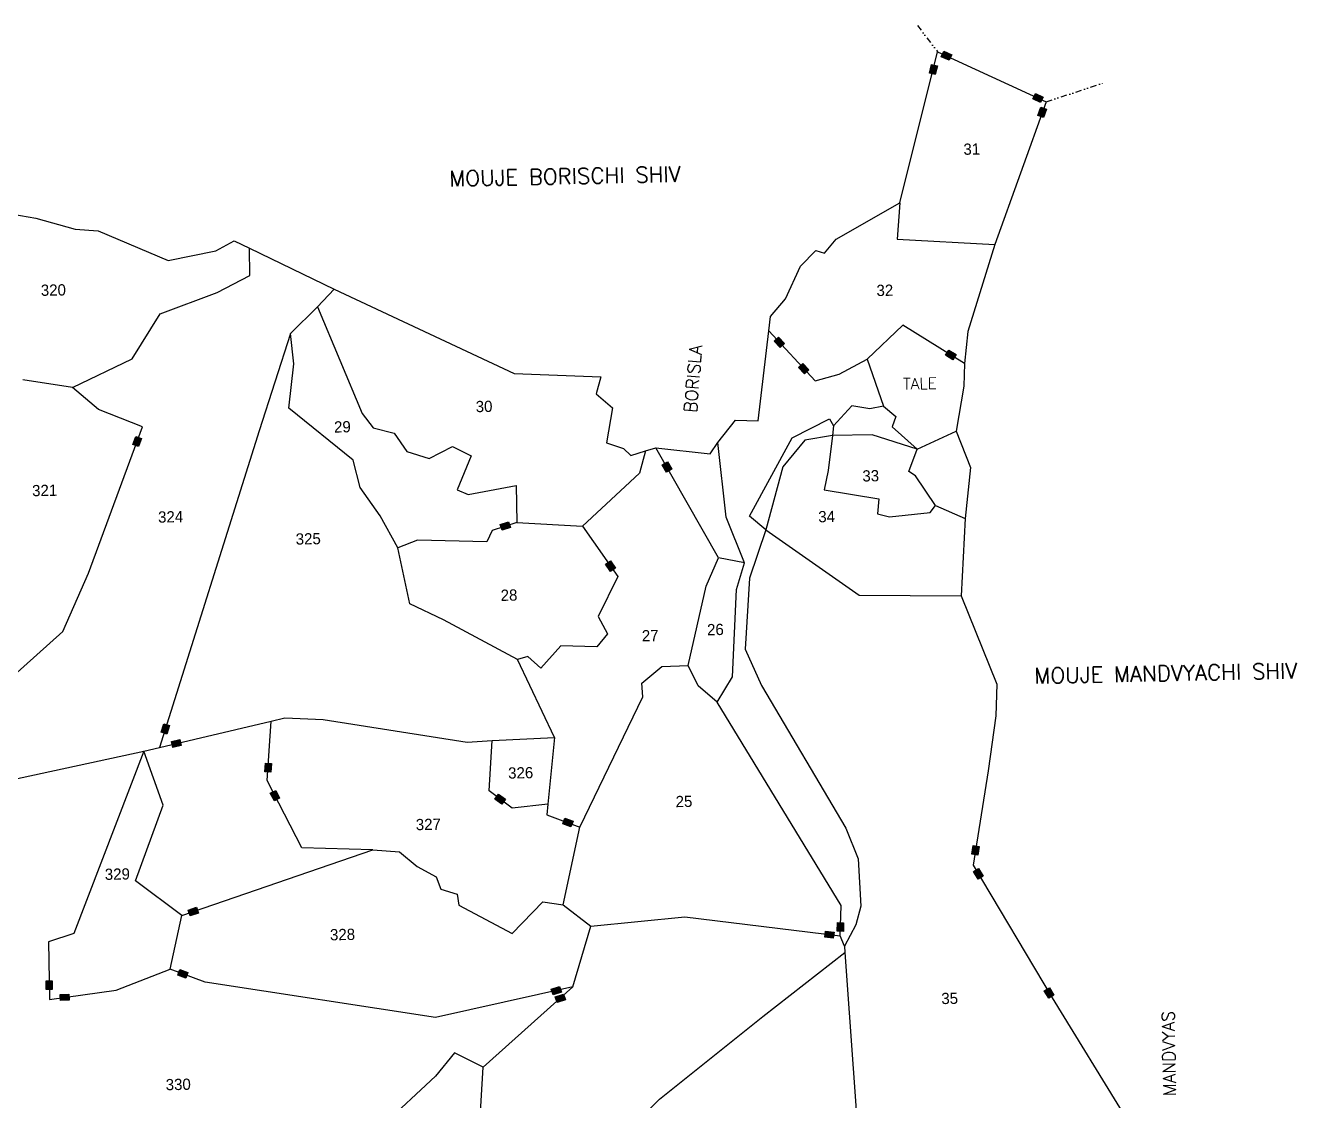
# Model space of a CAD drawing. Header units: metres. Extents: x 273880 to 276655, y 2065520 to 2069682.
# Drawn here: x 275411 to 276447, y 2068630 to 2069505 of the extents above; entities that cross this region are included whole.
import ezdxf
from ezdxf.enums import TextEntityAlignment as Align

# ---------------------------------------------------------------- set-up
doc = ezdxf.new("R2010")
doc.units = ezdxf.units.M
doc.linetypes.add('DIVIDE', pattern=[1.25, 0.5, -0.25, 0, -0.25, 0, -0.25])
for name, color, linetype in [('POLY_PARCEL', 6, 'Continuous'), ('POLY_WATER', 4, 'Continuous'), ('TEXT_MAPIN', 7, 'Continuous'), ('TEXT_MAPOUT', 7, 'Continuous'), ('TEXT_PARCEL', 7, 'Continuous'), ('V_BOUND_LINE', 7, 'Continuous'), ('V_DIVIDE_LINE', 7, 'DIVIDE')]:
    doc.layers.add(name, color=color, linetype=linetype)
doc.styles.get("Standard").update_dxf_attribs({"font": 'simplex.shx'})
doc.styles.add('TEXT_MAP', font='', dxfattribs={"height": 1.8})
doc.styles.get('TEXT_MAP').set_extended_font_data('Kruti Dev 050')

msp = doc.modelspace()

# ---------------------------------------------------------------- hatches: boundary and pattern name
for points in [[(276163.6, 2069476.8), (276165.7, 2069481.2), (276159.2, 2069484.2), (276157.2, 2069479.7)], [(276147.6, 2069466.4), (276152.3, 2069465.3), (276154, 2069472.2), (276149.2, 2069473.3)], [(276233.8, 2069449.9), (276231.7, 2069445.4), (276238.1, 2069442.4), (276240.2, 2069446.9)], [(276242.9, 2069436.9), (276238.3, 2069438.6), (276235.9, 2069431.9), (276240.5, 2069430.2)], [(276025.9, 2069242.9), (276029.5, 2069246.2), (276024.7, 2069251.4), (276021.1, 2069248.1)], [(276163.2, 2069240.8), (276160.6, 2069236.7), (276166.6, 2069232.9), (276169.2, 2069237.1)], [(276044.5, 2069230), (276040.9, 2069226.6), (276045.7, 2069221.4), (276049.3, 2069224.8)], [(275498.8, 2069163.9), (275503.3, 2069162.2), (275505.8, 2069168.8), (275501.2, 2069170.5)], [(275933.3, 2069141.3), (275937.6, 2069143.7), (275934.1, 2069149.9), (275929.8, 2069147.4)], [(275806.3, 2069096.2), (275804.7, 2069100.9), (275798, 2069098.7), (275799.5, 2069094)], [(275887.7, 2069069.1), (275883.6, 2069066.3), (275887.7, 2069060.5), (275891.7, 2069063.3)], [(275528.6, 2068934.9), (275523.9, 2068936.3), (275521.8, 2068929.6), (275526.5, 2068928.1)], [(275538.2, 2068918.8), (275537, 2068923.6), (275530.2, 2068921.9), (275531.3, 2068917.2)], [(275611.6, 2068904), (275606.8, 2068904.4), (275606.3, 2068897.3), (275611.2, 2068897)], [(275614, 2068873.6), (275618.3, 2068875.9), (275615.1, 2068882.2), (275610.7, 2068879.9)], [(275796.5, 2068879.1), (275793.6, 2068875.1), (275799.3, 2068870.9), (275802.2, 2068874.9)], [(275850.6, 2068859.5), (275848.9, 2068854.9), (275855.5, 2068852.4), (275857.3, 2068857)], [(276188.1, 2068836.5), (276183.2, 2068837.3), (276182.1, 2068830.3), (276186.9, 2068829.5)], [(276187.1, 2068809.9), (276191.3, 2068812.4), (276187.6, 2068818.5), (276183.4, 2068816)], [(275552.1, 2068782.3), (275550.5, 2068787), (275543.8, 2068784.7), (275545.4, 2068780)], [(276077.6, 2068774.3), (276072.7, 2068774.5), (276072.5, 2068767.4), (276077.4, 2068767.2)], [(276062.8, 2068767.5), (276062.2, 2068762.7), (276069.2, 2068761.8), (276069.8, 2068766.7)], [(275541.9, 2068729.2), (275543.6, 2068733.8), (275537, 2068736.3), (275535.3, 2068731.7)], [(275432.9, 2068727.2), (275428, 2068727.1), (275428.2, 2068720), (275433.1, 2068720.1)], [(275847.8, 2068717.9), (275846.2, 2068722.5), (275839.5, 2068720.2), (275841.1, 2068715.6)], [(275446.8, 2068711.2), (275446.7, 2068716.1), (275439.6, 2068715.9), (275439.7, 2068711)], [(275851, 2068711.6), (275849.4, 2068716.3), (275842.7, 2068714), (275844.3, 2068709.3)], [(276245.3, 2068721.5), (276241, 2068719), (276244.7, 2068712.9), (276248.9, 2068715.4)]]:
    msp.add_hatch(color=256).paths.add_polyline_path(points)

# ---------------------------------------------------------------- linework, layer by layer
for points in [[(276159.2, 2069484.2), (276165.7, 2069481.2), (276163.6, 2069476.8), (276157.2, 2069479.7)], [(276154, 2069472.2), (276152.3, 2069465.3), (276147.6, 2069466.4), (276149.2, 2069473.3)], [(276238.1, 2069442.4), (276231.7, 2069445.4), (276233.8, 2069449.9), (276240.2, 2069446.9)], [(276235.9, 2069431.9), (276238.3, 2069438.6), (276242.9, 2069436.9), (276240.5, 2069430.2)], [(276024.7, 2069251.4), (276029.5, 2069246.2), (276025.9, 2069242.9), (276021.1, 2069248.1)], [(276166.6, 2069232.9), (276160.6, 2069236.7), (276163.2, 2069240.8), (276169.2, 2069237.1)], [(276045.7, 2069221.4), (276040.9, 2069226.6), (276044.5, 2069230), (276049.3, 2069224.8)], [(275505.8, 2069168.8), (275503.3, 2069162.2), (275498.8, 2069163.9), (275501.2, 2069170.5)], [(275934.1, 2069149.9), (275937.6, 2069143.7), (275933.3, 2069141.3), (275929.8, 2069147.4)], [(275798, 2069098.7), (275804.7, 2069100.9), (275806.3, 2069096.2), (275799.5, 2069094)], [(275887.7, 2069060.5), (275883.6, 2069066.3), (275887.7, 2069069.1), (275891.7, 2069063.3)], [(275521.8, 2068929.6), (275523.9, 2068936.3), (275528.6, 2068934.9), (275526.5, 2068928.1)], [(275530.2, 2068921.9), (275537, 2068923.6), (275538.2, 2068918.8), (275531.3, 2068917.2)], [(275606.3, 2068897.3), (275606.8, 2068904.4), (275611.6, 2068904), (275611.2, 2068897)], [(275615.1, 2068882.2), (275618.3, 2068875.9), (275614, 2068873.6), (275610.7, 2068879.9)], [(275799.3, 2068870.9), (275793.6, 2068875.1), (275796.5, 2068879.1), (275802.2, 2068874.9)], [(275855.5, 2068852.4), (275848.9, 2068854.9), (275850.6, 2068859.5), (275857.3, 2068857)], [(276182.1, 2068830.3), (276183.2, 2068837.3), (276188.1, 2068836.5), (276186.9, 2068829.5)], [(276187.6, 2068818.5), (276191.3, 2068812.4), (276187.1, 2068809.9), (276183.4, 2068816)], [(275543.8, 2068784.7), (275550.5, 2068787), (275552.1, 2068782.3), (275545.4, 2068780)], [(276072.5, 2068767.4), (276072.7, 2068774.5), (276077.6, 2068774.3), (276077.4, 2068767.2)], [(276069.2, 2068761.8), (276062.2, 2068762.7), (276062.8, 2068767.5), (276069.8, 2068766.7)], [(275537, 2068736.3), (275543.6, 2068733.8), (275541.9, 2068729.2), (275535.3, 2068731.7)], [(275428.2, 2068720), (275428, 2068727.1), (275432.9, 2068727.2), (275433.1, 2068720.1)], [(275839.5, 2068720.2), (275846.2, 2068722.5), (275847.8, 2068717.9), (275841.1, 2068715.6)], [(275439.6, 2068715.9), (275446.7, 2068716.1), (275446.8, 2068711.2), (275439.7, 2068711)], [(275842.7, 2068714), (275849.4, 2068716.3), (275851, 2068711.6), (275844.3, 2068709.3)], [(276244.7, 2068712.9), (276241, 2068719), (276245.3, 2068721.5), (276248.9, 2068715.4)]]:
    msp.add_lwpolyline(points, close=True)
at = {"layer": 'POLY_PARCEL'}
for p, q in [((276123.3, 2069360.6), (276121.2, 2069331)), ((275594.1, 2069301.5), (275593.7, 2069323.9)), ((276121.2, 2069331), (276200.7, 2069326.8)), ((275567.4, 2069287.7), (275594.1, 2069301.5)), ((275521.1, 2069270.4), (275567.4, 2069287.7)), ((275649, 2069275.9), (275662.6, 2069290.5)), ((275627.1, 2069254.4), (275649, 2069275.9)), ((275649, 2069275.9), (275685.5, 2069189.2)), ((275498.1, 2069233.7), (275521.1, 2069270.4)), ((275627.1, 2069254.4), (275601.5, 2069175.1)), ((275629.8, 2069229.5), (275627.1, 2069254.4)), ((276016.6, 2069256.5), (276054.4, 2069215.7)), ((275449.7, 2069210.4), (275498.1, 2069233.7)), ((275625.9, 2069193.4), (275629.8, 2069229.5)), ((276073.9, 2069221.3), (276096.9, 2069233.3)), ((276054.4, 2069215.7), (276073.9, 2069221.3)), ((275449.7, 2069210.4), (275409, 2069216.5)), ((275470.7, 2069192.4), (275449.7, 2069210.4)), ((275506.7, 2069178.4), (275470.7, 2069192.4)), ((275678.2, 2069151.1), (275625.9, 2069193.4)), ((275685.5, 2069189.2), (275694.5, 2069177.4)), ((276084.4, 2069195.5), (276069.5, 2069179.2)), ((276098.9, 2069193), (276084.4, 2069195.5)), ((276110, 2069195.2), (276098.9, 2069193)), ((275462.7, 2069059), (275506.7, 2069178.4)), ((276035.7, 2069169.3), (276066.2, 2069184.7)), ((276066.2, 2069184.7), (276069.5, 2069179.2)), ((276069.5, 2069179.2), (276068.5, 2069171.1)), ((275601.5, 2069175.1), (275520.5, 2068917.1)), ((275694.5, 2069177.4), (275711.7, 2069173.1)), ((275711.7, 2069173.1), (275721.8, 2069158.3)), ((276001, 2069105.5), (276035.7, 2069169.3)), ((276046.1, 2069167.5), (276028.2, 2069145.6)), ((276068.5, 2069171.1), (276046.1, 2069167.5)), ((276068.5, 2069171.1), (276065, 2069142.7)), ((276100.9, 2069171.8), (276068.5, 2069171.1)), ((276137.5, 2069160.2), (276100.9, 2069171.8)), ((275721.8, 2069158.3), (275740.1, 2069152.5)), ((275740.1, 2069152.5), (275759.1, 2069162.2)), ((275759.1, 2069162.2), (275774.2, 2069154.7)), ((275916.2, 2069158.7), (275911.5, 2069140.5)), ((275975.7, 2069071.7), (275924.8, 2069161.3)), ((275982.1, 2069104.8), (275975.3, 2069165.6)), ((276130.7, 2069142), (276137.5, 2069160.2)), ((275684, 2069128.8), (275678.2, 2069151.1)), ((275774.2, 2069154.7), (275762.9, 2069127)), ((275911.5, 2069140.5), (275865, 2069097.3)), ((276028.2, 2069145.6), (276014.4, 2069094.5)), ((276065, 2069142.7), (276061.7, 2069127.1)), ((276136.3, 2069138.5), (276130.7, 2069142)), ((276152.4, 2069114.1), (276136.3, 2069138.5)), ((275700.1, 2069105.9), (275684, 2069128.8)), ((275762.9, 2069127), (275771.8, 2069123.1)), ((275771.8, 2069123.1), (275811, 2069130.6)), ((275811, 2069130.6), (275811.6, 2069100.5)), ((276061.7, 2069127.1), (276106.3, 2069119.6)), ((276106.3, 2069119.6), (276105.3, 2069107.5)), ((275714.5, 2069079.8), (275700.1, 2069105.9)), ((276014.4, 2069094.5), (276001, 2069105.5)), ((276105.3, 2069107.5), (276115, 2069104.9)), ((276115, 2069104.9), (276148.1, 2069108.4)), ((276148.1, 2069108.4), (276152.4, 2069114.1)), ((276152.4, 2069114.1), (276176.6, 2069103.6)), ((275811.6, 2069100.5), (275791.5, 2069093.9)), ((275811.6, 2069100.5), (275865, 2069097.3)), ((275865, 2069097.3), (275893.6, 2069056.3)), ((275996.8, 2069067.6), (275982.1, 2069104.8)), ((275730.5, 2069086), (275714.5, 2069079.8)), ((275787, 2069084.5), (275730.5, 2069086)), ((275791.5, 2069093.9), (275787, 2069084.5)), ((276014.4, 2069094.5), (276001.1, 2069054.9)), ((276014.4, 2069094.5), (276090.2, 2069041.1)), ((275724.4, 2069034.2), (275714.5, 2069079.8)), ((275965.8, 2069048.4), (275975.7, 2069071.7)), ((275996.8, 2069067.6), (275975.7, 2069071.7)), ((275990.5, 2069045.8), (275996.8, 2069067.6)), ((275441.7, 2069011.5), (275462.7, 2069059)), ((275893.6, 2069056.3), (275877.8, 2069023.9)), ((276001.1, 2069054.9), (275997.4, 2068997.3)), ((275950.9, 2068984), (275965.8, 2069048.4)), ((275987, 2068974.8), (275990.5, 2069045.8)), ((275751.7, 2069021.2), (275724.4, 2069034.2)), ((276090.2, 2069041.1), (276173.4, 2069040.7)), ((275877.8, 2069023.9), (275885.2, 2069009.6)), ((275812, 2068988.9), (275751.7, 2069021.2)), ((275388.4, 2068964.2), (275441.7, 2069011.5)), ((275885.2, 2069009.6), (275876.5, 2068999.1)), ((275820.3, 2068991.2), (275812, 2068988.9)), ((275831.1, 2068981.8), (275820.3, 2068991.2)), ((275847.2, 2069000), (275831.1, 2068981.8)), ((275876.5, 2068999.1), (275847.2, 2069000)), ((275997.4, 2068997.3), (276010.8, 2068967.7)), ((275842.1, 2068925.3), (275812, 2068988.9)), ((275913.4, 2068969.4), (275929.5, 2068983.2)), ((275929.5, 2068983.2), (275950.9, 2068984)), ((275959.2, 2068967.4), (275950.9, 2068984)), ((275974.6, 2068954), (275987, 2068974.8)), ((275914, 2068958.3), (275913.4, 2068969.4)), ((275974.6, 2068954), (275959.2, 2068967.4)), ((276010.8, 2068967.7), (276079.5, 2068851.5)), ((275862.8, 2068852.3), (275914, 2068958.3)), ((276075.5, 2068788.4), (275974.6, 2068954)), ((275611.5, 2068938.6), (275622.5, 2068941.2)), ((275622.5, 2068941.2), (275653.7, 2068940)), ((275653.7, 2068940), (275771, 2068921.4)), ((275520.5, 2068917.1), (275611.5, 2068938.6)), ((275608.2, 2068890.1), (275611.5, 2068938.6)), ((275771, 2068921.4), (275791.5, 2068922.9)), ((275788.9, 2068881.7), (275791.5, 2068922.9)), ((275791.5, 2068922.9), (275842.1, 2068925.3)), ((275842.1, 2068925.3), (275836.8, 2068871)), ((275354.3, 2068881.1), (275507.8, 2068914.1)), ((275507.8, 2068914.1), (275450.8, 2068765.7)), ((275507.8, 2068914.1), (275520.5, 2068917.1)), ((275523.3, 2068870.2), (275507.8, 2068914.1)), ((275636.4, 2068835.4), (275608.2, 2068890.1)), ((275807.7, 2068867.8), (275788.9, 2068881.7)), ((275500.9, 2068808.4), (275523.3, 2068870.2)), ((275836.8, 2068871), (275807.7, 2068867.8)), ((275836.8, 2068871), (275836, 2068862.3)), ((275836, 2068862.3), (275862.8, 2068852.3)), ((275849.1, 2068788.9), (275862.8, 2068852.3)), ((276079.5, 2068851.5), (276089.6, 2068826.5)), ((275538.6, 2068780.3), (275694.3, 2068833.7)), ((275694.3, 2068833.7), (275636.4, 2068835.4)), ((275694.3, 2068833.7), (275715.8, 2068832.1)), ((275715.8, 2068832.1), (275730.3, 2068820.3)), ((276089.6, 2068826.5), (276091.6, 2068787.9)), ((275730.3, 2068820.3), (275745.8, 2068811.7)), ((275538.6, 2068780.3), (275500.9, 2068808.4)), ((275745.8, 2068811.7), (275749.5, 2068801.7)), ((275749.5, 2068801.7), (275762.8, 2068797.7)), ((275762.8, 2068797.7), (275764.1, 2068788.8)), ((275764.1, 2068788.8), (275807.8, 2068765.6)), ((275807.8, 2068765.6), (275832.6, 2068791.5)), ((275832.6, 2068791.5), (275849.1, 2068788.9)), ((275849.1, 2068788.9), (275871.7, 2068771.6)), ((276074.8, 2068763.6), (276075.5, 2068788.4)), ((276091.6, 2068787.9), (276087.5, 2068772.6)), ((275529.1, 2068736.6), (275538.6, 2068780.3)), ((275871.7, 2068771.6), (275948.4, 2068779.1)), ((275948.4, 2068779.1), (276074.8, 2068763.6)), ((275450.8, 2068765.7), (275429.9, 2068758.9)), ((275857.2, 2068722.1), (275871.7, 2068771.6)), ((276078.3, 2068755.2), (276074.8, 2068763.6)), ((276087.5, 2068772.6), (276078.3, 2068755.2)), ((275429.9, 2068758.9), (275430.8, 2068711.9)), ((276078.3, 2068755.2), (276078.6, 2068750.2)), ((276011.7, 2068698.1), (276078.6, 2068750.2)), ((276078.6, 2068750.2), (276090.5, 2068583.3)), ((275485.2, 2068719.4), (275529.1, 2068736.6)), ((275557.6, 2068725.9), (275529.1, 2068736.6)), ((275745.3, 2068697.1), (275557.6, 2068725.9)), ((275857.2, 2068722.1), (275745.3, 2068697.1)), ((275784, 2068656.7), (275857.2, 2068722.1)), ((275430.8, 2068711.9), (275485.2, 2068719.4)), ((275927.7, 2068630.7), (276011.7, 2068698.1)), ((275760.8, 2068668.4), (275745.3, 2068649.5)), ((275784, 2068656.7), (275760.8, 2068668.4)), ((275745.3, 2068649.5), (275701.6, 2068608.8)), ((275777, 2068536.8), (275784, 2068656.7)), ((275868.4, 2068572.3), (275927.7, 2068630.7))]:
    msp.add_line(p, q, dxfattribs=at)
at = {"layer": 'POLY_WATER'}
for p, q in [((276125.9, 2069261.1), (276096.9, 2069233.3)), ((276176, 2069230), (276125.9, 2069261.1)), ((276096.9, 2069233.3), (276110, 2069195.2)), ((276110, 2069195.2), (276120.2, 2069186.6)), ((276120.2, 2069186.6), (276117.2, 2069178.2)), ((276117.2, 2069178.2), (276137.5, 2069160.2)), ((276137.5, 2069160.2), (276169.4, 2069174.7))]:
    msp.add_line(p, q, dxfattribs=at)
at = {"layer": 'V_BOUND_LINE'}
for p, q in [((276123.3, 2069360.6), (276154.2, 2069483.8)), ((276154.2, 2069483.8), (276242.6, 2069443.1)), ((276242.6, 2069443.1), (276200.7, 2069326.8)), ((275328.9, 2069364.2), (275419.8, 2069348.1)), ((276071.6, 2069331.1), (276123.3, 2069360.6)), ((275419.8, 2069348.1), (275451.7, 2069339.4)), ((275451.7, 2069339.4), (275470.4, 2069338)), ((275470.4, 2069338), (275527.6, 2069313.7)), ((275566.2, 2069321.6), (275581.2, 2069329.9)), ((275581.2, 2069329.9), (275593.7, 2069323.9)), ((275593.7, 2069323.9), (275662.6, 2069290.5)), ((276062, 2069319.8), (276071.6, 2069331.1)), ((276200.7, 2069326.8), (276178.9, 2069256)), ((275527.6, 2069313.7), (275566.2, 2069321.6)), ((276042.6, 2069309.1), (276054.9, 2069321.9)), ((276054.9, 2069321.9), (276062, 2069319.8)), ((276030.2, 2069282.6), (276042.6, 2069309.1)), ((275662.6, 2069290.5), (275809.4, 2069221.6)), ((276018, 2069268.1), (276030.2, 2069282.6)), ((276016.6, 2069256.5), (276018, 2069268.1)), ((276008, 2069183.3), (276016.6, 2069256.5)), ((276178.9, 2069256), (276176, 2069230)), ((276176, 2069230), (276175.4, 2069211.4)), ((275809.4, 2069221.6), (275879.9, 2069219)), ((275879.9, 2069219), (275876.2, 2069205.1)), ((276175.4, 2069211.4), (276169.4, 2069174.7)), ((275876.2, 2069205.1), (275889.4, 2069193.8)), ((275889.4, 2069193.8), (275884.4, 2069165.2)), ((275975.3, 2069165.6), (275989.7, 2069183.8)), ((275989.7, 2069183.8), (276008, 2069183.3)), ((276169.4, 2069174.7), (276181.1, 2069145.1)), ((275884.4, 2069165.2), (275898.3, 2069160.6)), ((275898.3, 2069160.6), (275904.2, 2069154.9)), ((275904.2, 2069154.9), (275916.2, 2069158.7)), ((275916.2, 2069158.7), (275924.8, 2069161.3)), ((275924.8, 2069161.3), (275968.8, 2069156.2)), ((275968.8, 2069156.2), (275975.3, 2069165.6)), ((276181.1, 2069145.1), (276176.6, 2069103.6)), ((276176.6, 2069103.6), (276173.4, 2069040.7)), ((276173.4, 2069040.7), (276202.5, 2068968.6)), ((276202.5, 2068968.6), (276201.7, 2068942.9)), ((276201.7, 2068942.9), (276195.4, 2068898.2)), ((276195.4, 2068898.2), (276183.1, 2068821.3)), ((276183.1, 2068821.3), (276247.4, 2068713.1)), ((276247.4, 2068713.1), (276307.5, 2068615.5))]:
    msp.add_line(p, q, dxfattribs=at)
at = {"layer": 'V_DIVIDE_LINE', "ltscale": 10}
for p, q in [((276137.7, 2069505.2), (276154.2, 2069483.8)), ((276242.6, 2069443.1), (276289.2, 2069458.3))]:
    msp.add_line(p, q, dxfattribs=at)

# ---------------------------------------------------------------- texts
at = {"layer": 'TEXT_MAPIN'}
msp.add_text('TALE', height=9.16, rotation=1.1363, dxfattribs=at).set_placement((276126.1, 2069208.7))
at = {"layer": 'TEXT_MAPOUT'}
for s, height, rotation, p in [('MOUJE BORISCHI SHIV', 12.725, 1.1363, (275756.5, 2069374.1)), ('BORISLA', 10.18, 85.243, (275957.8, 2069189.5)), ('MOUJE MANDVYACHI SHIV', 12.725, 1.1363, (276233.1, 2068969.1)), ('MANDVYAS', 10.18, 91.1363, (276348.3, 2068633.3))]:
    msp.add_text(s, height=height, rotation=rotation, dxfattribs=at).set_placement(p)
at = {"layer": 'TEXT_PARCEL', "style": 'TEXT_MAP'}
for s, p in [('31', (276182, 2069404.5)), ('320', (275434, 2069289.7)), ('32', (276111.2, 2069289.5)), ('30', (275784.8, 2069194.9)), ('29', (275669.4, 2069178.3)), ('33', (276099.7, 2069138.4)), ('321', (275426.9, 2069126.5)), ('324', (275529.5, 2069105)), ('34', (276063.8, 2069105.2)), ('325', (275641.6, 2069087.1)), ('28', (275805.1, 2069041.2)), ('27', (275920.1, 2069008.3)), ('26', (275973.2, 2069013.2)), ('326', (275814.6, 2068896.5)), ('25', (275947.6, 2068873.2)), ('327', (275739.4, 2068854.5)), ('329', (275486.1, 2068814)), ('328', (275669.5, 2068764.8)), ('35', (276164, 2068712.8)), ('330', (275535.7, 2068642.7))]:
    msp.add_text(s, height=9.16, rotation=1.1363, dxfattribs=at).set_placement(p, align=Align.MIDDLE)

doc.saveas('drawing.dxf')
